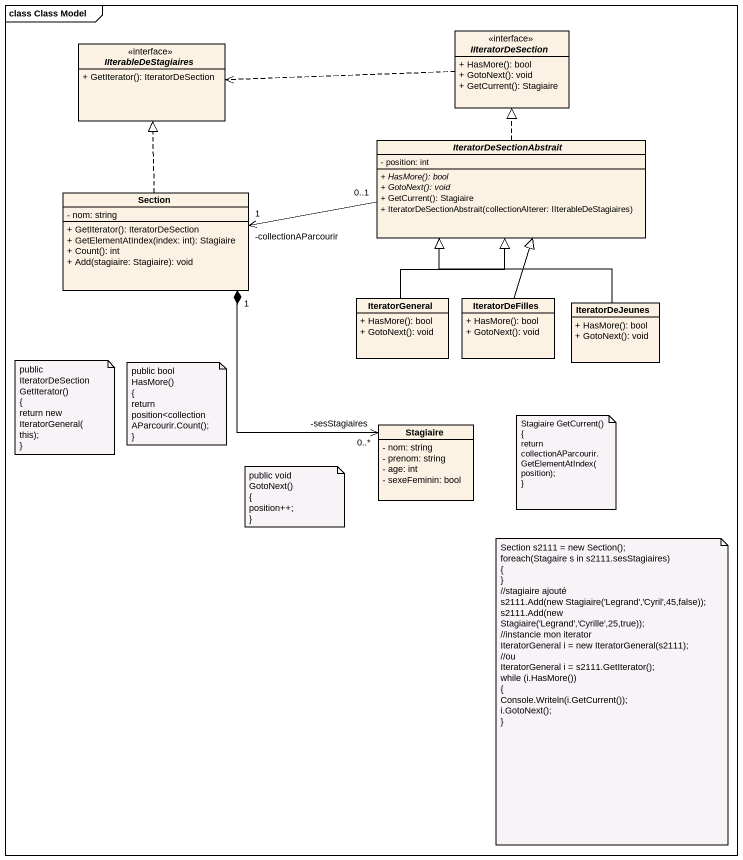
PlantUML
@startuml
mainframe class Class Model
hide circle
hide empty members
skinparam classAttributeIconSize 0
interface IIteratorDeSection <<interface>> {
  + HasMore(): bool
  + GotoNext(): void
  + GetCurrent(): Stagiaire
}
interface IIterableDeStagiaires <<interface>> {
  + GetIterator(): IteratorDeSection
}
abstract class IteratorDeSectionAbstrait {
  - position: int
  {abstract} + HasMore(): bool
  {abstract} + GotoNext(): void
  + GetCurrent(): Stagiaire
  + IteratorDeSectionAbstrait(collectionAIterer: IIterableDeStagiaires)
}
class Section {
  - nom: string
  + GetIterator(): IteratorDeSection
  + GetElementAtIndex(index: int): Stagiaire
  + Count(): int
  + Add(stagiaire: Stagiaire): void
}
class IteratorGeneral {
  + HasMore(): bool
  + GotoNext(): void
}
class IteratorDeFilles {
  + HasMore(): bool
  + GotoNext(): void
}
class IteratorDeJeunes {
  + HasMore(): bool
  + GotoNext(): void
}
class Stagiaire {
  - nom: string
  - prenom: string
  - age: int
  - sexeFeminin: bool
}
IIteratorDeSection .left.> IIterableDeStagiaires
IteratorDeSectionAbstrait .up.|> IIteratorDeSection
IteratorDeSectionAbstrait "0..1" -left-> "-collectionAParcourir\n1" Section
Section .up.|> IIterableDeStagiaires
IteratorGeneral -up-|> IteratorDeSectionAbstrait
IteratorDeFilles -up-|> IteratorDeSectionAbstrait
IteratorDeJeunes -up-|> IteratorDeSectionAbstrait
Stagiaire "-sesStagiaires\n0..*" <-up-* "1" Section
note as N1
  public IteratorDeSection GetIterator()
  {
  return new IteratorGeneral(this);
  ~}
end note
note as N2
  public bool HasMore()
  {
  return position<collectionAParcourir.Count();
  ~}
end note
note as N3
  Stagiaire GetCurrent()
  {
  return collectionAParcourir.GetElementAtIndex(position);
  ~}
end note
note as N4
  public void GotoNext()
  {
  position++;
  ~}
end note
note as N5
  Section s2111 = new Section();
  foreach(Stagaire s in s2111.sesStagiaires)
  {
  ~}
  //stagiaire ajouté
  s2111.Add(new Stagiaire('Legrand','Cyril',45,false));
  s2111.Add(new Stagiaire('Legrand','Cyrille',25,true));
  //instancie mon iterator
  IteratorGeneral i = new IteratorGeneral(s2111);
  //ou
  IteratorGeneral i = s2111.GetIterator();
  while (i.HasMore())
  {
  Console.Writeln(i.GetCurrent());
  i.GotoNext();
  ~}
end note
@enduml
